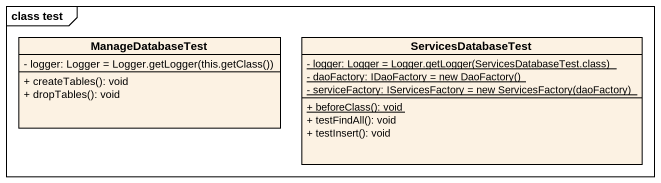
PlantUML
@startuml
mainframe class test
hide circle
hide empty members
skinparam classAttributeIconSize 0
class ManageDatabaseTest {
  {field} - logger: Logger = Logger.getLogger(this.getClass())
  + createTables(): void
  + dropTables(): void
}
class ServicesDatabaseTest {
  {static} {field} - logger: Logger = Logger.getLogger(ServicesDatabaseTest.class)
  {static} {field} - daoFactory: IDaoFactory = new DaoFactory()
  {static} {field} - serviceFactory: IServicesFactory = new ServicesFactory(daoFactory)
  {static} + beforeClass(): void
  + testFindAll(): void
  + testInsert(): void
}
@enduml
